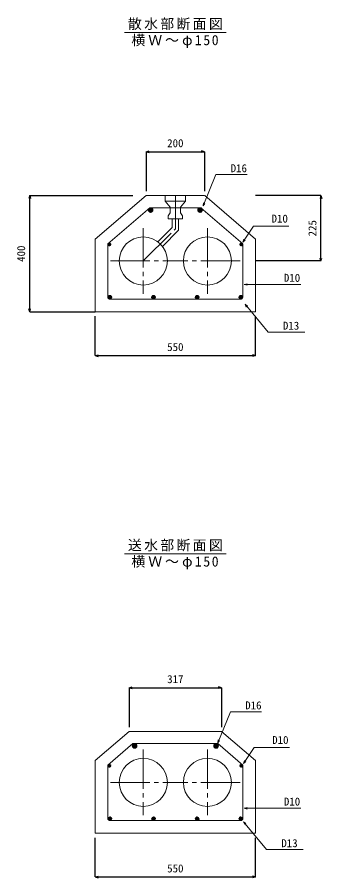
# Model space of a CAD drawing. Units: millimetres, scale not verified. Extents: x -9232 to 7975, y -6572 to 1682.
# Drawn here: x 6929 to 7975, y -1582 to 1373 of the extents above; entities that cross this region are included whole.
import ezdxf
from ezdxf.enums import TextEntityAlignment as Align

# ---------------------------------------------------------------- set-up
doc = ezdxf.new("R2010")
doc.units = ezdxf.units.MM
doc.header["$LTSCALE"] = 15
doc.linetypes.add('CHAIN2', pattern=[12, 9, -1, 1, -1])
doc.layers.add('0-1_ブロック', color=2, linetype='Continuous', lineweight=18)
doc.layers.add('0-A', color=7, linetype='Continuous', lineweight=18)
doc.layers.add('0-3_鉄筋', color=4, linetype='Continuous')
doc.layers.add('0-6_寸法', color=4, linetype='Continuous')
doc.styles.add('ＭＳ ゴシック', font='')
doc.styles.get('ＭＳ ゴシック').set_extended_font_data('MS Gothic')

msp = doc.modelspace()

# ---------------------------------------------------------------- linework, layer by layer
at = {"layer": '0-1_ブロック', "color": 3}
for p, q in [((7372.08, 761.06), (7197.08, 611.06)), ((7372.08, 761.06), (7572.08, 761.06)), ((7747.08, 611.06), (7572.92, 761.06)), ((7197.08, 361.06), (7197.08, 611.06)), ((7747.08, 361.06), (7747.08, 611.06)), ((7747.08, 361.06), (7197.08, 361.06)), ((7313.74, -1079.29), (7197.08, -1179.29)), ((7313.74, -1079.29), (7630.41, -1079.29)), ((7630.41, -1079.29), (7747.08, -1179.29)), ((7197.08, -1429.29), (7197.08, -1179.29)), ((7747.08, -1429.29), (7747.08, -1179.29)), ((7747.08, -1429.29), (7197.08, -1429.29))]:
    msp.add_line(p, q, dxfattribs=at)
at = {"layer": '0-1_ブロック', "color": 7}
for p, q in [((7437.08, 741.06), (7437.08, 761.06)), ((7454.58, 721.06), (7437.08, 741.06)), ((7507.08, 741.06), (7489.58, 721.06)), ((7454.58, 701.06), (7454.58, 721.06)), ((7489.58, 701.06), (7489.58, 721.06)), ((7454.58, 701.06), (7447.08, 691.06)), ((7447.08, 681.06), (7447.08, 691.06)), ((7461.08, 681.06), (7461.08, 650.61)), ((7483.08, 641.5), (7483.08, 681.06)), ((7489.58, 701.06), (7497.08, 691.06)), ((7412.11, 601.65), (7461.08, 650.61)), ((7427.67, 586.09), (7483.08, 641.5))]:
    msp.add_line(p, q, dxfattribs=at)
at = {"layer": '0-1_ブロック', "color": 7, "linetype": 'CHAIN2'}
for p, q in [((7472.08, 761.06), (7472.08, 646.06)), ((7362.08, 648.56), (7362.08, 423.56)), ((7362.08, 536.06), (7472.08, 646.06)), ((7582.08, 648.56), (7582.08, 423.56)), ((7249.58, 536.06), (7474.58, 536.06)), ((7694.58, 536.06), (7469.58, 536.06)), ((7362.08, -1141.79), (7362.08, -1366.79)), ((7582.08, -1141.79), (7582.08, -1366.79)), ((7249.58, -1254.29), (7474.58, -1254.29)), ((7694.58, -1254.29), (7469.58, -1254.29))]:
    msp.add_line(p, q, dxfattribs=at)
at = {"layer": '0-1_ブロック'}
for p, q in [((7384.1, 719.06), (7240.58, 594.92)), ((7379.09, 710.55), (7387.58, 719.04)), ((7379.28, 712.86), (7385.27, 718.85)), ((7379.42, 708.75), (7389.38, 718.72)), ((7380.04, 707.25), (7390.88, 718.09)), ((7380.89, 705.98), (7392.15, 717.24)), ((7381.95, 704.92), (7393.21, 716.19)), ((7383.21, 704.06), (7394.08, 714.93)), ((7384.1, 719.06), (7560.06, 719.06)), ((7384.69, 703.42), (7394.71, 713.44)), ((7386.47, 703.08), (7395.05, 711.66)), ((7388.75, 703.23), (7394.9, 709.38)), ((7557.68, 703.08), (7549.1, 711.66)), ((7555.4, 703.23), (7549.25, 709.38)), ((7559.46, 703.42), (7549.44, 713.44)), ((7560.95, 704.06), (7550.07, 714.93)), ((7562.2, 704.92), (7550.94, 716.19)), ((7563.26, 705.98), (7552, 717.24)), ((7564.11, 707.25), (7553.27, 718.09)), ((7564.74, 708.75), (7554.77, 718.72)), ((7565.06, 710.55), (7556.57, 719.04)), ((7564.87, 712.86), (7558.88, 718.85)), ((7560.06, 719.06), (7703.58, 594.92)), ((7240.58, 411.06), (7240.58, 594.92)), ((7246.39, 587.74), (7240.64, 593.49)), ((7244.12, 587.89), (7240.79, 591.22)), ((7247.97, 588.28), (7241.18, 595.06)), ((7249.17, 589.2), (7242.1, 596.27)), ((7250.05, 590.44), (7243.34, 597.15)), ((7250.54, 592.07), (7244.98, 597.63)), ((7250.22, 594.51), (7247.41, 597.32)), ((7693.61, 592.07), (7699.17, 597.63)), ((7693.93, 594.51), (7696.74, 597.32)), ((7694.1, 590.44), (7700.81, 597.15)), ((7694.98, 589.2), (7702.05, 596.27)), ((7696.18, 588.28), (7702.97, 595.06)), ((7697.76, 587.74), (7703.51, 593.49)), ((7700.03, 587.89), (7703.36, 591.22)), ((7703.58, 411.06), (7703.58, 591.18)), ((7250.41, 405.48), (7241.5, 414.39)), ((7251.24, 406.07), (7242.08, 415.22)), ((7251.96, 406.76), (7242.78, 415.94)), ((7252.56, 407.57), (7243.59, 416.54)), ((7253.05, 408.5), (7244.52, 417.03)), ((7253.4, 409.56), (7245.58, 417.38)), ((7253.57, 410.8), (7246.82, 417.55)), ((7253.45, 412.34), (7248.36, 417.43)), ((7252.35, 414.85), (7250.87, 416.33)), ((7400.41, 405.48), (7391.5, 414.39)), ((7401.24, 406.07), (7392.08, 415.22)), ((7401.96, 406.76), (7392.78, 415.94)), ((7402.56, 407.57), (7393.59, 416.54)), ((7403.05, 408.5), (7394.52, 417.03)), ((7403.4, 409.56), (7395.58, 417.38)), ((7403.57, 410.8), (7396.82, 417.55)), ((7403.45, 412.34), (7398.36, 417.43)), ((7402.35, 414.85), (7400.87, 416.33)), ((7550.41, 405.48), (7541.5, 414.39)), ((7551.24, 406.07), (7542.08, 415.22)), ((7551.96, 406.76), (7542.78, 415.94)), ((7552.56, 407.57), (7543.59, 416.54)), ((7553.05, 408.5), (7544.52, 417.03)), ((7553.4, 409.56), (7545.58, 417.38)), ((7553.57, 410.8), (7546.82, 417.55)), ((7553.45, 412.34), (7548.36, 417.43)), ((7552.35, 414.85), (7550.87, 416.33)), ((7700.41, 405.48), (7691.5, 414.39)), ((7701.24, 406.07), (7692.08, 415.22)), ((7701.96, 406.76), (7692.78, 415.94)), ((7702.56, 407.57), (7693.59, 416.54)), ((7703.05, 408.5), (7694.52, 417.03)), ((7703.4, 409.56), (7695.58, 417.38)), ((7703.57, 410.8), (7696.82, 417.55)), ((7703.45, 412.34), (7698.36, 417.43)), ((7702.35, 414.85), (7700.87, 416.33)), ((7247.09, 404.56), (7240.58, 411.07)), ((7248.37, 404.69), (7240.71, 412.36)), ((7245.48, 404.76), (7240.78, 409.46)), ((7249.46, 405.01), (7241.03, 413.45)), ((7247.08, 404.56), (7697.08, 404.56)), ((7397.09, 404.56), (7390.58, 411.07)), ((7398.37, 404.69), (7390.71, 412.36)), ((7395.48, 404.76), (7390.78, 409.46)), ((7399.46, 405.01), (7391.03, 413.45)), ((7547.09, 404.56), (7540.58, 411.07)), ((7548.37, 404.69), (7540.71, 412.36)), ((7545.48, 404.76), (7540.78, 409.46)), ((7549.46, 405.01), (7541.03, 413.45)), ((7697.09, 404.56), (7690.58, 411.07)), ((7698.37, 404.69), (7690.71, 412.36)), ((7695.48, 404.76), (7690.78, 409.46)), ((7699.46, 405.01), (7691.03, 413.45)), ((7326.29, -1121.29), (7240.58, -1195.42)), ((7324.09, -1129.8), (7332.58, -1121.3)), ((7324.28, -1127.48), (7330.27, -1121.49)), ((7324.42, -1131.59), (7334.38, -1121.63)), ((7325.04, -1133.09), (7335.88, -1122.25)), ((7326.29, -1121.29), (7617.86, -1121.29)), ((7619.11, -1133.09), (7608.27, -1122.25)), ((7619.74, -1131.59), (7609.77, -1121.63)), ((7620.06, -1129.8), (7611.57, -1121.3)), ((7619.87, -1127.48), (7613.88, -1121.49)), ((7617.86, -1121.29), (7703.58, -1195.42)), ((7325.89, -1134.36), (7337.15, -1123.1)), ((7326.95, -1135.43), (7338.21, -1124.16)), ((7328.21, -1136.29), (7339.08, -1125.42)), ((7329.69, -1136.92), (7339.71, -1126.9)), ((7331.47, -1137.26), (7340.05, -1128.68)), ((7333.75, -1137.11), (7339.9, -1130.96)), ((7612.68, -1137.26), (7604.1, -1128.68)), ((7610.4, -1137.11), (7604.25, -1130.96)), ((7614.46, -1136.92), (7604.44, -1126.9)), ((7615.95, -1136.29), (7605.07, -1125.42)), ((7617.2, -1135.43), (7605.94, -1124.16)), ((7618.26, -1134.36), (7607, -1123.1)), ((7240.58, -1379.29), (7240.58, -1195.42)), ((7246.39, -1202.61), (7240.64, -1196.86)), ((7244.12, -1202.46), (7240.79, -1199.13)), ((7247.97, -1202.06), (7241.18, -1195.28)), ((7249.17, -1201.15), (7242.1, -1194.08)), ((7250.05, -1199.9), (7243.34, -1193.2)), ((7250.54, -1198.27), (7244.98, -1192.71)), ((7250.22, -1195.83), (7247.41, -1193.02)), ((7693.61, -1198.27), (7699.17, -1192.71)), ((7693.93, -1195.83), (7696.74, -1193.02)), ((7694.1, -1199.9), (7700.81, -1193.2)), ((7694.98, -1201.15), (7702.05, -1194.08)), ((7696.18, -1202.06), (7702.97, -1195.28)), ((7697.76, -1202.61), (7703.51, -1196.86)), ((7700.03, -1202.46), (7703.36, -1199.13)), ((7703.58, -1379.29), (7703.58, -1195.42)), ((7247.09, -1385.79), (7240.58, -1379.27)), ((7248.37, -1385.66), (7240.71, -1377.99)), ((7245.48, -1385.59), (7240.78, -1380.89)), ((7249.46, -1385.33), (7241.03, -1376.9)), ((7250.41, -1384.87), (7241.5, -1375.95)), ((7251.24, -1384.28), (7242.08, -1375.12)), ((7251.96, -1383.58), (7242.78, -1374.41)), ((7252.56, -1382.77), (7243.59, -1373.8)), ((7253.05, -1381.85), (7244.52, -1373.31)), ((7253.4, -1380.78), (7245.58, -1372.96)), ((7253.57, -1379.54), (7246.82, -1372.79)), ((7247.08, -1385.79), (7697.08, -1385.79)), ((7253.45, -1378), (7248.36, -1372.92)), ((7252.35, -1375.49), (7250.87, -1374.01)), ((7397.09, -1385.79), (7390.58, -1379.27)), ((7398.37, -1385.66), (7390.71, -1377.99)), ((7395.48, -1385.59), (7390.78, -1380.89)), ((7399.46, -1385.33), (7391.03, -1376.9)), ((7400.41, -1384.87), (7391.5, -1375.95)), ((7401.24, -1384.28), (7392.08, -1375.12)), ((7401.96, -1383.58), (7392.78, -1374.41)), ((7402.56, -1382.77), (7393.59, -1373.8)), ((7403.05, -1381.85), (7394.52, -1373.31)), ((7403.4, -1380.78), (7395.58, -1372.96)), ((7403.57, -1379.54), (7396.82, -1372.79)), ((7403.45, -1378), (7398.36, -1372.92)), ((7402.35, -1375.49), (7400.87, -1374.01)), ((7540.58, -1379.54), (7547.33, -1372.79)), ((7540.7, -1378), (7545.79, -1372.92)), ((7540.75, -1380.78), (7548.57, -1372.96)), ((7541.1, -1381.85), (7549.64, -1373.31)), ((7541.59, -1382.77), (7550.56, -1373.8)), ((7541.8, -1375.49), (7543.28, -1374.01)), ((7542.2, -1383.58), (7551.37, -1374.41)), ((7542.91, -1384.28), (7552.07, -1375.12)), ((7543.74, -1384.87), (7552.65, -1375.95)), ((7544.69, -1385.33), (7553.12, -1376.9)), ((7545.78, -1385.66), (7553.44, -1377.99)), ((7547.06, -1385.79), (7553.58, -1379.27)), ((7548.67, -1385.59), (7553.38, -1380.89)), ((7690.58, -1379.54), (7697.33, -1372.79)), ((7690.7, -1378), (7695.79, -1372.92)), ((7690.75, -1380.78), (7698.57, -1372.96)), ((7691.1, -1381.85), (7699.64, -1373.31)), ((7691.59, -1382.77), (7700.56, -1373.8)), ((7691.8, -1375.49), (7693.28, -1374.01)), ((7692.2, -1383.58), (7701.37, -1374.41)), ((7692.91, -1384.28), (7702.07, -1375.12)), ((7693.74, -1384.87), (7702.65, -1375.95)), ((7694.69, -1385.33), (7703.12, -1376.9)), ((7695.78, -1385.66), (7703.44, -1377.99)), ((7697.06, -1385.79), (7703.58, -1379.27)), ((7698.67, -1385.59), (7703.38, -1380.89))]:
    msp.add_line(p, q, dxfattribs=at)
at = {"layer": '0-1_ブロック', "color": 7}
for points in [[(7437.08, 741.06), (7507.08, 741.06), (7507.08, 761.06)], [(7447.08, 681.06), (7497.08, 681.06), (7497.08, 691.06)]]:
    msp.add_lwpolyline(points, dxfattribs=at)
at = {"layer": '0-1_ブロック'}
for centre, radius in [((7387.08, 711.06), 8), ((7557.08, 711.06), 8), ((7245.57, 592.67), 5), ((7698.58, 592.67), 5), ((7247.08, 411.06), 6.5), ((7397.08, 411.06), 6.5), ((7547.08, 411.06), 6.5), ((7697.08, 411.06), 6.5), ((7332.08, -1129.29), 8), ((7612.08, -1129.29), 8), ((7245.57, -1197.67), 5), ((7698.58, -1197.67), 5), ((7247.08, -1379.29), 6.5), ((7397.08, -1379.29), 6.5), ((7547.08, -1379.29), 6.5), ((7697.08, -1379.29), 6.5)]:
    msp.add_circle(centre, radius, dxfattribs=at)
at = {"layer": '0-1_ブロック', "color": 7}
for centre in [(7362.08, 536.06), (7582.08, 536.06), (7362.08, -1254.29), (7582.08, -1254.29)]:
    msp.add_circle(centre, 82.5, dxfattribs=at)
at = {"layer": '0-3_鉄筋'}
for p, q in [((7197.08, 211.06), (7197.08, 346.06)), ((7747.08, 211.06), (7747.08, 346.06)), ((7197.08, 211.06), (7207.22, 213.77)), ((7197.08, 211.06), (7747.08, 211.06)), ((7197.08, 211.06), (7207.22, 208.34)), ((7747.08, 211.06), (7736.93, 213.77)), ((7747.08, 211.06), (7736.93, 208.34)), ((7197.08, -1579.29), (7197.08, -1444.29)), ((7747.08, -1579.29), (7747.08, -1444.29)), ((7197.08, -1579.29), (7207.22, -1576.57)), ((7197.08, -1579.29), (7747.08, -1579.29)), ((7197.08, -1579.29), (7207.22, -1582)), ((7747.08, -1579.29), (7736.93, -1576.57)), ((7747.08, -1579.29), (7736.93, -1582))]:
    msp.add_line(p, q, dxfattribs=at)
at = {"layer": '0-6_寸法'}
for p, q in [((7372.08, 911.06), (7382.22, 913.77)), ((7372.08, 911.06), (7572.08, 911.06)), ((7372.08, 911.06), (7382.22, 908.34)), ((7372.08, 911.06), (7372.08, 776.06)), ((7572.08, 911.06), (7561.93, 913.77)), ((7572.08, 911.06), (7561.93, 908.34)), ((7572.08, 911.06), (7572.08, 776.06)), ((6972.08, 761.06), (6969.36, 750.91)), ((6972.08, 361.06), (6972.08, 761.06)), ((6972.08, 761.06), (6974.79, 750.91)), ((6972.08, 761.06), (7325.98, 761.06)), ((7972.08, 761.06), (7747.08, 761.06)), ((7972.08, 761.06), (7969.36, 750.91)), ((7972.08, 536.06), (7972.08, 761.06)), ((7972.08, 761.06), (7974.79, 750.91)), ((7972.08, 536.06), (7747.08, 536.06)), ((7972.08, 536.06), (7969.36, 546.2)), ((7972.08, 536.06), (7974.79, 546.2)), ((6972.08, 361.06), (6969.36, 371.2)), ((6972.08, 361.06), (6974.79, 371.2)), ((6972.08, 361.06), (7197.08, 361.06)), ((7313.74, -929.29), (7323.88, -926.57)), ((7313.74, -929.29), (7630.41, -929.29)), ((7313.74, -929.29), (7323.88, -932)), ((7313.74, -929.29), (7313.74, -1064.29)), ((7630.41, -929.29), (7620.27, -926.57)), ((7630.41, -929.29), (7620.27, -932)), ((7630.41, -929.29), (7630.41, -1064.29))]:
    msp.add_line(p, q, dxfattribs=at)
at = {"layer": '0-A'}
for p, q in [((7297.72, 1320.93), (7646.43, 1320.93)), ((7567.48, 725.47), (7568.78, 735.89)), ((7567.48, 725.47), (7573.82, 733.85)), ((7703.57, 600.82), (7739.98, 655.94)), ((7739.98, 655.94), (7861.32, 655.94)), ((7703.57, 600.82), (7706.89, 610.78)), ((7703.57, 600.82), (7711.43, 607.78)), ((7708.11, 455.18), (7718.25, 457.9)), ((7708.11, 455.18), (7903.04, 455.18)), ((7708.11, 455.18), (7718.25, 452.46)), ((7711.19, 387.33), (7715.58, 377.79)), ((7790.36, 291.88), (7916.49, 291.88)), ((7297.72, -469.42), (7646.43, -469.42)), ((7617.41, -1118.97), (7618.71, -1108.55)), ((7617.41, -1118.97), (7623.75, -1110.59)), ((7705.69, -1189.53), (7742.1, -1134.4)), ((7742.1, -1134.4), (7863.44, -1134.4)), ((7705.69, -1189.53), (7709.01, -1179.57)), ((7705.69, -1189.53), (7713.55, -1182.56)), ((7708.11, -1343.32), (7718.25, -1340.61)), ((7708.11, -1343.32), (7903.04, -1343.32)), ((7708.11, -1343.32), (7718.25, -1346.04)), ((7705.76, -1389.74), (7710.15, -1399.28)), ((7784.94, -1485.18), (7911.06, -1485.18))]:
    msp.add_line(p, q, dxfattribs=at)
for points in [[(7567.48, 725.47), (7611.01, 832.62), (7718.15, 832.62)], [(7790.36, 291.88), (7711.19, 387.33), (7719.76, 381.26)], [(7617.41, -1118.97), (7660.94, -1011.82), (7768.09, -1011.82)], [(7784.94, -1485.18), (7705.76, -1389.74), (7714.33, -1395.81)]]:
    msp.add_lwpolyline(points, dxfattribs=at)

# ---------------------------------------------------------------- texts
at = {"layer": '0-3_鉄筋', "style": 'ＭＳ ゴシック'}
for p in [(7443.95, 218.56), (7443.95, -1571.79)]:
    msp.add_text('550', height=27.49, dxfattribs=at).set_placement(p, align=Align.BOTTOM_LEFT)
at = {"layer": '0-6_寸法', "style": 'ＭＳ ゴシック'}
for s, p in [('200', (7443.95, 918.56)), ('317', (7443.95, -921.79))]:
    msp.add_text(s, height=27.49, dxfattribs=at).set_placement(p, align=Align.BOTTOM_LEFT)
for s, p in [('225', (7964.58, 620.43)), ('400', (6964.58, 532.93))]:
    msp.add_text(s, height=27.49, rotation=90, dxfattribs=at).set_placement(p, align=Align.BOTTOM_LEFT)
at = {"layer": '0-A', "color": 4, "style": 'ＭＳ ゴシック'}
for s, p in [('D16', (7661.9, 832.62)), ('D10', (7802.34, 659.55)), ('D10', (7844.57, 456.27)), ('D13', (7841.26, 291.92)), ('D16', (7711.84, -1011.82)), ('D10', (7804.46, -1130.79)), ('D10', (7844.57, -1342.23)), ('D13', (7835.83, -1485.15))]:
    msp.add_text(s, height=27.49, dxfattribs=at).set_placement(p, align=Align.BOTTOM_LEFT)
at = {"layer": '0-A', "char_height": 34.84, "attachment_point": 7, "style": 'ＭＳ ゴシック'}
for s, insert in [('\\T1.17;散水部断面図', (7309.32, 1328.97)), ('\\T1.22;横Ｗ～φ150', (7321.2, 1267.63)), ('\\T1.17;送水部断面図', (7309.32, -461.37)), ('\\T1.22;横Ｗ～φ150', (7321.2, -522.71))]:
    msp.add_mtext(s, dxfattribs=dict(at, insert=insert))

doc.saveas('drawing.dxf')
